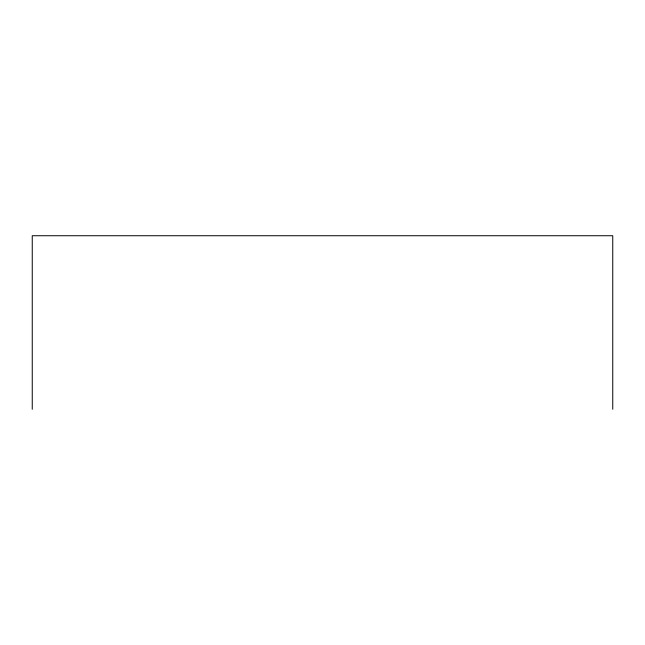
<?xml version="1.0" encoding="UTF-8"?>
<svg xmlns="http://www.w3.org/2000/svg" width="645" height="645" viewBox="0 0 645 645"><rect width="100%" height="100%" fill="white"/><g stroke="black" fill="none" stroke-linecap="round" stroke-linejoin="round"><path stroke-width="0.97" d="M612.75 409.269L612.75 235.731L32.25 235.731L32.25 409.269"/></g></svg>
